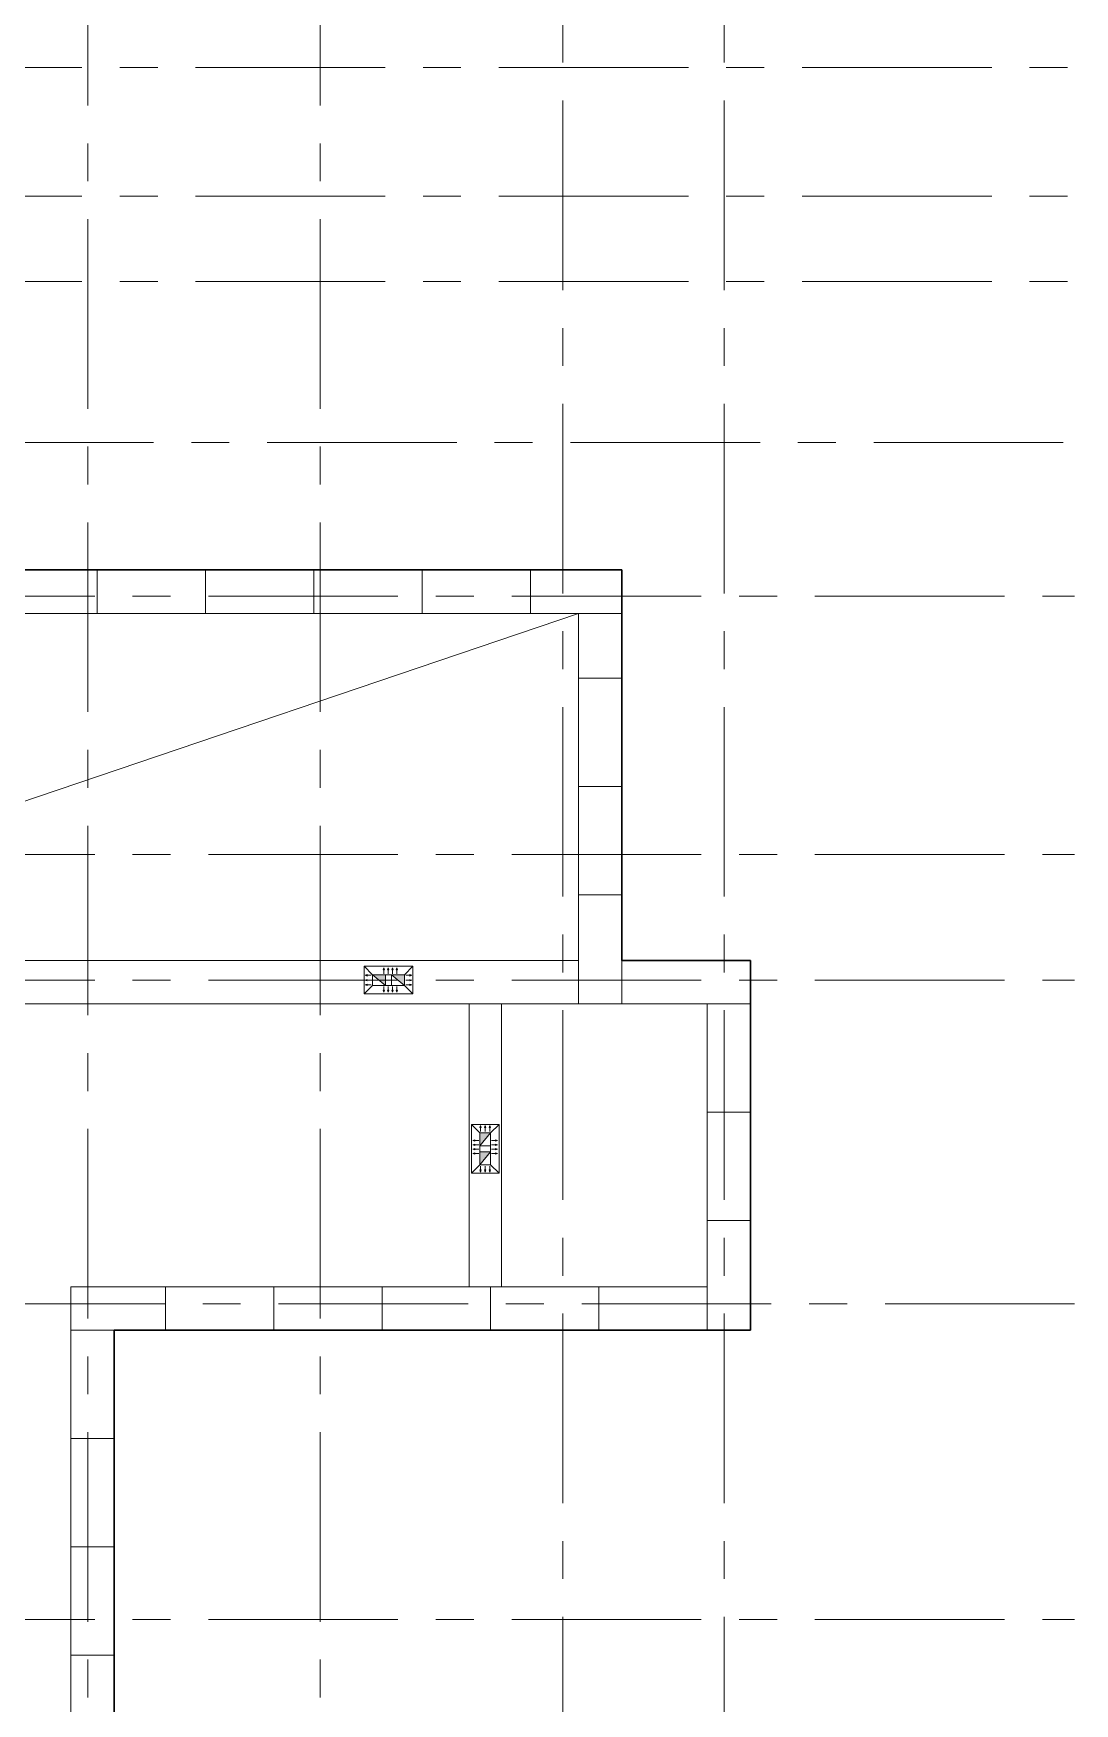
# Model space of a CAD drawing. Header units: millimetres. Extents: x -689206 to 4969298, y -1019800 to 703299.
# Drawn here: x 559298 to 571506, y -628277 to -608692 of the extents above; entities that cross this region are included whole.
import ezdxf

# ---------------------------------------------------------------- set-up
doc = ezdxf.new("R2010")
doc.units = ezdxf.units.MM
doc.linetypes.add('JIS_02_4.0', pattern=[5.5, 4, -1.5])
doc.linetypes.add('осеваяX2', pattern=[101.6, 63.5, -12.7, 12.7, -12.7])
doc.layers.add('кровля', color=211, linetype='Continuous')
doc.layers.add('четотам', color=7, linetype='Continuous')
for name, color, linetype, lineweight in [('несущие', 7, 'Continuous', 30), ('РАЗМЕРЫ', 7, 'Continuous', 9), ('сваи', 7, 'JIS_02_4.0', 30), ('стены', 7, 'Continuous', 20)]:
    doc.layers.add(name, color=color, linetype=linetype, lineweight=lineweight)

msp = doc.modelspace()

# ---------------------------------------------------------------- hatches: boundary and pattern name
at = {"layer": 'кровля', "lineweight": 15}
h = msp.add_hatch(color=7, dxfattribs=at)
h.dxf.hatch_style = 1
h.paths.add_polyline_path([(563406.9, -619672), (563415, -619672), (563406.9, -619648.3)])
h.paths.add_polyline_path([(563398.7, -619672), (563406.9, -619672), (563406.9, -619648.3)])
h = msp.add_hatch(color=7, dxfattribs=at)
h.dxf.hatch_style = 1
h.paths.add_polyline_path([(563458.1, -619648.3), (563450, -619672), (563458.1, -619672)])
h.paths.add_polyline_path([(563458.1, -619648.3), (563458.1, -619672), (563466.2, -619672)])
h = msp.add_hatch(color=7, dxfattribs=at)
h.dxf.hatch_style = 1
h.paths.add_polyline_path([(563509.4, -619648.3), (563501.2, -619672), (563509.4, -619672)])
h.paths.add_polyline_path([(563509.4, -619648.3), (563509.4, -619672), (563517.5, -619672)])
h = msp.add_hatch(color=7, dxfattribs=at)
h.dxf.hatch_style = 1
h.paths.add_polyline_path([(563559.1, -619648.3), (563551, -619672), (563559.1, -619672)])
h.paths.add_polyline_path([(563559.1, -619648.3), (563559.1, -619672), (563567.3, -619672)])
h = msp.add_hatch(color=7, dxfattribs=at)
h.dxf.hatch_style = 1
h.paths.add_polyline_path([(563189.6, -619737), (563213.2, -619745.2), (563213.2, -619737)])
h.paths.add_polyline_path([(563189.6, -619737), (563213.2, -619737), (563213.2, -619728.9)])
h = msp.add_hatch(color=7, dxfattribs=at)
h.dxf.hatch_style = 1
h.paths.add_polyline_path([(563189.6, -619792.3), (563213.2, -619800.5), (563213.2, -619792.3)])
h.paths.add_polyline_path([(563189.6, -619792.3), (563213.2, -619792.3), (563213.2, -619784.2)])
h = msp.add_hatch(color=7, dxfattribs=at)
h.dxf.hatch_style = 1
h.paths.add_polyline_path([(563213.2, -619847.6), (563213.2, -619839.5), (563189.6, -619847.6)])
h.paths.add_polyline_path([(563213.2, -619855.7), (563213.2, -619847.6), (563189.6, -619847.6)])
h = msp.add_hatch(color=7, dxfattribs=at)
h.dxf.hatch_style = 1
h.paths.add_polyline_path([(563709.8, -619737), (563709.8, -619745.2), (563733.5, -619737)])
h.paths.add_polyline_path([(563709.8, -619728.9), (563709.8, -619737), (563733.5, -619737)])
h = msp.add_hatch(color=7, dxfattribs=at)
h.dxf.hatch_style = 1
h.paths.add_polyline_path([(563709.8, -619792.3), (563709.8, -619800.5), (563733.5, -619792.3)])
h.paths.add_polyline_path([(563709.8, -619784.2), (563709.8, -619792.3), (563733.5, -619792.3)])
h = msp.add_hatch(color=7, dxfattribs=at)
h.dxf.hatch_style = 1
h.paths.add_polyline_path([(563733.5, -619847.6), (563709.8, -619839.5), (563709.8, -619847.6)])
h.paths.add_polyline_path([(563733.5, -619847.6), (563709.8, -619847.6), (563709.8, -619855.7)])
h = msp.add_hatch(color=7, dxfattribs=at)
h.dxf.hatch_style = 1
h.paths.add_polyline_path([(563406.9, -619936.3), (563415, -619912.7), (563406.9, -619912.7)])
h.paths.add_polyline_path([(563406.9, -619936.3), (563406.9, -619912.7), (563398.7, -619912.7)])
h = msp.add_hatch(color=7, dxfattribs=at)
h.dxf.hatch_style = 1
h.paths.add_polyline_path([(563458.1, -619912.7), (563450, -619912.7), (563458.1, -619936.3)])
h.paths.add_polyline_path([(563466.2, -619912.7), (563458.1, -619912.7), (563458.1, -619936.3)])
h = msp.add_hatch(color=7, dxfattribs=at)
h.dxf.hatch_style = 1
h.paths.add_polyline_path([(563509.4, -619912.7), (563501.2, -619912.7), (563509.4, -619936.3)])
h.paths.add_polyline_path([(563517.5, -619912.7), (563509.4, -619912.7), (563509.4, -619936.3)])
h = msp.add_hatch(color=7, dxfattribs=at)
h.dxf.hatch_style = 1
h.paths.add_polyline_path([(563559.1, -619912.7), (563551, -619912.7), (563559.1, -619936.3)])
h.paths.add_polyline_path([(563567.3, -619912.7), (563559.1, -619912.7), (563559.1, -619936.3)])
h = msp.add_hatch(color=7, dxfattribs=at)
h.dxf.hatch_style = 1
h.paths.add_polyline_path([(564540.1, -621523.1), (564548.2, -621523.1), (564540.1, -621499.5)])
h.paths.add_polyline_path([(564531.9, -621523.1), (564540.1, -621523.1), (564540.1, -621499.5)])
h = msp.add_hatch(color=7, dxfattribs=at)
h.dxf.hatch_style = 1
h.paths.add_polyline_path([(564595.3, -621523.1), (564603.5, -621523.1), (564595.3, -621499.5)])
h.paths.add_polyline_path([(564587.2, -621523.1), (564595.3, -621523.1), (564595.3, -621499.5)])
h = msp.add_hatch(color=7, dxfattribs=at)
h.dxf.hatch_style = 1
h.paths.add_polyline_path([(564650.6, -621499.5), (564642.5, -621523.1), (564650.6, -621523.1)])
h.paths.add_polyline_path([(564650.6, -621499.5), (564650.6, -621523.1), (564658.8, -621523.1)])
h = msp.add_hatch(color=7, dxfattribs=at)
h.dxf.hatch_style = 1
h.paths.add_polyline_path([(564451.4, -621673.8), (564475, -621681.9), (564475, -621673.8)])
h.paths.add_polyline_path([(564451.4, -621673.8), (564475, -621673.8), (564475, -621665.6)])
h = msp.add_hatch(color=7, dxfattribs=at)
h.dxf.hatch_style = 1
h.paths.add_polyline_path([(564451.4, -621723.6), (564475, -621731.7), (564475, -621723.6)])
h.paths.add_polyline_path([(564451.4, -621723.6), (564475, -621723.6), (564475, -621715.4)])
h = msp.add_hatch(color=7, dxfattribs=at)
h.dxf.hatch_style = 1
h.paths.add_polyline_path([(564451.4, -621774.8), (564475, -621783), (564475, -621774.8)])
h.paths.add_polyline_path([(564451.4, -621774.8), (564475, -621774.8), (564475, -621766.7)])
h = msp.add_hatch(color=7, dxfattribs=at)
h.dxf.hatch_style = 1
h.paths.add_polyline_path([(564475, -621826.1), (564475, -621817.9), (564451.4, -621826.1)])
h.paths.add_polyline_path([(564475, -621834.2), (564475, -621826.1), (564451.4, -621826.1)])
h = msp.add_hatch(color=7, dxfattribs=at)
h.dxf.hatch_style = 1
h.paths.add_polyline_path([(564715.7, -621673.8), (564715.7, -621681.9), (564739.3, -621673.8)])
h.paths.add_polyline_path([(564715.7, -621665.6), (564715.7, -621673.8), (564739.3, -621673.8)])
h = msp.add_hatch(color=7, dxfattribs=at)
h.dxf.hatch_style = 1
h.paths.add_polyline_path([(564715.7, -621723.6), (564715.7, -621731.7), (564739.3, -621723.6)])
h.paths.add_polyline_path([(564715.7, -621715.4), (564715.7, -621723.6), (564739.3, -621723.6)])
h = msp.add_hatch(color=7, dxfattribs=at)
h.dxf.hatch_style = 1
h.paths.add_polyline_path([(564715.7, -621774.8), (564715.7, -621783), (564739.3, -621774.8)])
h.paths.add_polyline_path([(564715.7, -621766.7), (564715.7, -621774.8), (564739.3, -621774.8)])
h = msp.add_hatch(color=7, dxfattribs=at)
h.dxf.hatch_style = 1
h.paths.add_polyline_path([(564739.3, -621826.1), (564715.7, -621817.9), (564715.7, -621826.1)])
h.paths.add_polyline_path([(564739.3, -621826.1), (564715.7, -621826.1), (564715.7, -621834.2)])
h = msp.add_hatch(color=7, dxfattribs=at)
h.dxf.hatch_style = 1
h.paths.add_polyline_path([(564540.1, -622043.4), (564548.2, -622019.7), (564540.1, -622019.7)])
h.paths.add_polyline_path([(564540.1, -622043.4), (564540.1, -622019.7), (564531.9, -622019.7)])
h = msp.add_hatch(color=7, dxfattribs=at)
h.dxf.hatch_style = 1
h.paths.add_polyline_path([(564595.3, -622043.4), (564603.5, -622019.7), (564595.3, -622019.7)])
h.paths.add_polyline_path([(564595.3, -622043.4), (564595.3, -622019.7), (564587.2, -622019.7)])
h = msp.add_hatch(color=7, dxfattribs=at)
h.dxf.hatch_style = 1
h.paths.add_polyline_path([(564650.6, -622019.7), (564642.5, -622019.7), (564650.6, -622043.4)])
h.paths.add_polyline_path([(564658.8, -622019.7), (564650.6, -622019.7), (564650.6, -622043.4)])
at = {"layer": 'РАЗМЕРЫ', "lineweight": 20, "ltscale": 150}
h = msp.add_hatch(color=256, dxfattribs=at)
h.dxf.hatch_style = 1
h.paths.add_polyline_path([(563648.4, -619854.8), (563648.4, -619729.8), (563498.4, -619729.8)])
h.paths.add_polyline_path([(563424.6, -619854.8), (563424.6, -619729.8), (563274.6, -619729.8)])
h = msp.add_hatch(color=256, dxfattribs=at)
h.dxf.hatch_style = 1
h.paths.add_polyline_path([(564657.8, -621584.5), (564532.8, -621584.5), (564532.8, -621734.5)])
h.paths.add_polyline_path([(564657.8, -621808.3), (564532.8, -621808.3), (564532.8, -621958.3)])

# ---------------------------------------------------------------- linework, layer by layer
at = {"layer": 'кровля', "color": 7, "lineweight": 15}
for p, q in [((563274.6, -619729.8), (563174.6, -619629.8)), ((563406.9, -619648.3), (563398.7, -619672)), ((563406.9, -619718.3), (563406.9, -619648.3)), ((563406.9, -619648.3), (563415, -619672)), ((563458.1, -619648.3), (563450, -619672)), ((563458.1, -619718.3), (563458.1, -619648.3)), ((563458.1, -619648.3), (563466.2, -619672)), ((563509.4, -619648.3), (563501.2, -619672)), ((563509.4, -619718.3), (563509.4, -619648.3)), ((563509.4, -619648.3), (563517.5, -619672)), ((563559.1, -619648.3), (563551, -619672)), ((563559.1, -619718.3), (563559.1, -619648.3)), ((563559.1, -619648.3), (563567.3, -619672)), ((563648.4, -619729.8), (563748.4, -619629.8)), ((563274.6, -619854.8), (563174.6, -619954.8)), ((563189.6, -619737), (563213.2, -619728.9)), ((563259.6, -619737), (563189.6, -619737)), ((563189.6, -619737), (563213.2, -619745.2)), ((563189.6, -619792.3), (563213.2, -619784.2)), ((563259.6, -619792.3), (563189.6, -619792.3)), ((563189.6, -619792.3), (563213.2, -619800.5)), ((563189.6, -619847.6), (563213.2, -619839.5)), ((563259.6, -619847.6), (563189.6, -619847.6)), ((563189.6, -619847.6), (563213.2, -619855.7)), ((563213.2, -619728.9), (563213.2, -619737)), ((563213.2, -619745.2), (563213.2, -619737)), ((563213.2, -619839.5), (563213.2, -619847.6)), ((563213.2, -619855.7), (563213.2, -619847.6)), ((563398.7, -619672), (563406.9, -619672)), ((563415, -619672), (563406.9, -619672)), ((563450, -619672), (563458.1, -619672)), ((563466.2, -619672), (563458.1, -619672)), ((563501.2, -619672), (563509.4, -619672)), ((563517.5, -619672), (563509.4, -619672)), ((563551, -619672), (563559.1, -619672)), ((563567.3, -619672), (563559.1, -619672)), ((563648.4, -619854.8), (563748.4, -619954.8)), ((563663.5, -619737), (563733.5, -619737)), ((563663.5, -619792.3), (563733.5, -619792.3)), ((563663.5, -619847.6), (563733.5, -619847.6)), ((563733.5, -619737), (563709.8, -619728.9)), ((563709.8, -619728.9), (563709.8, -619737)), ((563733.5, -619737), (563709.8, -619745.2)), ((563709.8, -619745.2), (563709.8, -619737)), ((563709.8, -619784.2), (563709.8, -619792.3)), ((563733.5, -619792.3), (563709.8, -619800.5)), ((563733.5, -619847.6), (563709.8, -619839.5)), ((563709.8, -619839.5), (563709.8, -619847.6)), ((563733.5, -619847.6), (563709.8, -619855.7)), ((563709.8, -619855.7), (563709.8, -619847.6)), ((563406.9, -619936.3), (563398.7, -619912.7)), ((563398.7, -619912.7), (563406.9, -619912.7)), ((563406.9, -619866.3), (563406.9, -619936.3)), ((563406.9, -619936.3), (563415, -619912.7)), ((563415, -619912.7), (563406.9, -619912.7)), ((563458.1, -619936.3), (563450, -619912.7)), ((563450, -619912.7), (563458.1, -619912.7)), ((563458.1, -619866.3), (563458.1, -619936.3)), ((563458.1, -619936.3), (563466.2, -619912.7)), ((563466.2, -619912.7), (563458.1, -619912.7)), ((563509.4, -619936.3), (563501.2, -619912.7)), ((563501.2, -619912.7), (563509.4, -619912.7)), ((563509.4, -619866.3), (563509.4, -619936.3)), ((563509.4, -619936.3), (563517.5, -619912.7)), ((563517.5, -619912.7), (563509.4, -619912.7)), ((563559.1, -619936.3), (563551, -619912.7)), ((563551, -619912.7), (563559.1, -619912.7)), ((563559.1, -619866.3), (563559.1, -619936.3)), ((563559.1, -619936.3), (563567.3, -619912.7)), ((563567.3, -619912.7), (563559.1, -619912.7)), ((564532.8, -621584.5), (564432.8, -621484.5)), ((564540.1, -621499.5), (564531.9, -621523.1)), ((564531.9, -621523.1), (564540.1, -621523.1)), ((564540.1, -621569.5), (564540.1, -621499.5)), ((564540.1, -621499.5), (564548.2, -621523.1)), ((564548.2, -621523.1), (564540.1, -621523.1)), ((564595.3, -621499.5), (564587.2, -621523.1)), ((564587.2, -621523.1), (564595.3, -621523.1)), ((564595.3, -621569.5), (564595.3, -621499.5)), ((564595.3, -621499.5), (564603.5, -621523.1)), ((564603.5, -621523.1), (564595.3, -621523.1)), ((564650.6, -621499.5), (564642.5, -621523.1)), ((564642.5, -621523.1), (564650.6, -621523.1)), ((564650.6, -621569.5), (564650.6, -621499.5)), ((564650.6, -621499.5), (564658.8, -621523.1)), ((564658.8, -621523.1), (564650.6, -621523.1)), ((564657.8, -621584.5), (564757.8, -621484.5)), ((564451.4, -621673.8), (564475, -621665.6)), ((564521.4, -621673.8), (564451.4, -621673.8)), ((564451.4, -621673.8), (564475, -621681.9)), ((564451.4, -621723.6), (564475, -621715.4)), ((564521.4, -621723.6), (564451.4, -621723.6)), ((564451.4, -621723.6), (564475, -621731.7)), ((564451.4, -621774.8), (564475, -621766.7)), ((564521.4, -621774.8), (564451.4, -621774.8)), ((564451.4, -621774.8), (564475, -621783)), ((564451.4, -621826.1), (564475, -621817.9)), ((564475, -621665.6), (564475, -621673.8)), ((564475, -621681.9), (564475, -621673.8)), ((564475, -621715.4), (564475, -621723.6)), ((564475, -621731.7), (564475, -621723.6)), ((564475, -621766.7), (564475, -621774.8)), ((564475, -621783), (564475, -621774.8)), ((564475, -621817.9), (564475, -621826.1)), ((564669.3, -621673.8), (564739.3, -621673.8)), ((564669.3, -621723.6), (564739.3, -621723.6)), ((564669.3, -621774.8), (564739.3, -621774.8)), ((564739.3, -621673.8), (564715.7, -621665.6)), ((564715.7, -621665.6), (564715.7, -621673.8)), ((564739.3, -621673.8), (564715.7, -621681.9)), ((564715.7, -621681.9), (564715.7, -621673.8)), ((564739.3, -621723.6), (564715.7, -621715.4)), ((564715.7, -621715.4), (564715.7, -621723.6)), ((564739.3, -621723.6), (564715.7, -621731.7)), ((564715.7, -621731.7), (564715.7, -621723.6)), ((564739.3, -621774.8), (564715.7, -621766.7)), ((564715.7, -621766.7), (564715.7, -621774.8)), ((564739.3, -621774.8), (564715.7, -621783)), ((564715.7, -621783), (564715.7, -621774.8)), ((564739.3, -621826.1), (564715.7, -621817.9)), ((564715.7, -621817.9), (564715.7, -621826.1)), ((564532.8, -621958.3), (564432.8, -622058.3)), ((564521.4, -621826.1), (564451.4, -621826.1)), ((564451.4, -621826.1), (564475, -621834.2)), ((564475, -621834.2), (564475, -621826.1)), ((564540.1, -621973.4), (564540.1, -622043.4)), ((564595.3, -621973.4), (564595.3, -622043.4)), ((564650.6, -621973.4), (564650.6, -622043.4)), ((564657.8, -621958.3), (564757.8, -622058.3)), ((564669.3, -621826.1), (564739.3, -621826.1)), ((564739.3, -621826.1), (564715.7, -621834.2)), ((564715.7, -621834.2), (564715.7, -621826.1)), ((564540.1, -622043.4), (564531.9, -622019.7)), ((564531.9, -622019.7), (564540.1, -622019.7)), ((564540.1, -622043.4), (564548.2, -622019.7)), ((564548.2, -622019.7), (564540.1, -622019.7)), ((564595.3, -622043.4), (564587.2, -622019.7)), ((564587.2, -622019.7), (564595.3, -622019.7)), ((564595.3, -622043.4), (564603.5, -622019.7)), ((564603.5, -622019.7), (564595.3, -622019.7)), ((564650.6, -622043.4), (564642.5, -622019.7)), ((564642.5, -622019.7), (564650.6, -622019.7)), ((564650.6, -622043.4), (564658.8, -622019.7)), ((564658.8, -622019.7), (564650.6, -622019.7))]:
    msp.add_line(p, q, dxfattribs=at)
for points in [[(563748.4, -619629.8), (563748.4, -619954.8), (563174.6, -619954.8), (563174.6, -619629.8)], [(563648.4, -619729.8), (563648.4, -619854.8), (563274.6, -619854.8), (563274.6, -619729.8)], [(564432.8, -621484.5), (564757.8, -621484.5), (564757.8, -622058.3), (564432.8, -622058.3)], [(564532.8, -621584.5), (564657.8, -621584.5), (564657.8, -621958.3), (564532.8, -621958.3)]]:
    msp.add_lwpolyline(points, close=True, dxfattribs=at)
at = {"layer": 'несущие', "lineweight": 20}
for p, q in [((564407.6, -620071.9), (564407.6, -623389)), ((564787.6, -620071.9), (564787.6, -623389))]:
    msp.add_line(p, q, dxfattribs=at)
at = {"layer": 'РАЗМЕРЫ', "linetype": 'осеваяX2', "lineweight": 5, "ltscale": 35}
for p, q in [((559936.3, -655764.7), (559936.3, -605923.3)), ((562658.7, -655764.7), (562658.7, -605923.3)), ((567397.9, -605923.3), (567397.9, -655764.7)), ((504303.7, -609090.9), (571506.4, -609092)), ((571373.7, -613490.3), (504303.7, -613490.3)), ((571506.4, -623590.3), (504453.7, -623590.3))]:
    msp.add_line(p, q, dxfattribs=at)
at = {"layer": 'РАЗМЕРЫ', "lineweight": 20, "ltscale": 150}
for p, q in [((560045.4, -615492.3), (560045.4, -614982.3)), ((561315.4, -615492.3), (561315.4, -614982.3)), ((562585.4, -615492.3), (562585.4, -614982.3)), ((563855.4, -615492.3), (563855.4, -614982.3)), ((565125.4, -615492.3), (565125.4, -614982.3)), ((566201.4, -616252.3), (565690.2, -616252.3)), ((566201.4, -617522.3), (565690.2, -617522.3)), ((566198.7, -618792.3), (565687.6, -618792.3)), ((553185.5, -619561.9), (565687.6, -619561.9)), ((566197.6, -619561.9), (566197.6, -620071.9)), ((553695.4, -620071.9), (565687.6, -620071.8)), ((565687.6, -620071.9), (567197.6, -620071.9)), ((567197.6, -620071.9), (567707.6, -620071.9)), ((567197.6, -621341.9), (567707.6, -621341.9)), ((567197.6, -622611.9), (567707.6, -622611.9)), ((567197.6, -622611.9), (567197.6, -623899)), ((560847.6, -623389), (560847.6, -623899)), ((562117.6, -623389), (562117.6, -623899)), ((563387.6, -623389), (563387.6, -623899)), ((564657.6, -623389), (564657.6, -623899)), ((565927.6, -623389), (565927.6, -623899)), ((560847.6, -623899), (559736.3, -623899)), ((560246.3, -625169), (559736.3, -625169)), ((560246.3, -626439), (559736.3, -626439)), ((560246.3, -627709), (559736.3, -627709))]:
    msp.add_line(p, q, dxfattribs=at)
at = {"layer": 'сваи', "lineweight": 20, "ltscale": 15000}
msp.add_line((553695.4, -619561.9), (565687.6, -615492.3), dxfattribs=at)
at = {"layer": 'стены', "linetype": 'осеваяX2', "lineweight": 5, "ltscale": 35}
for p, q in [((565506.4, -605923.3), (565506.4, -655764.7)), ((504303.7, -610600.3), (571506.4, -610600.3)), ((504303.7, -611600.3), (571506.4, -611600.3)), ((504453.7, -615292.3), (571506.4, -615292.3)), ((504453.7, -618319.8), (571506.4, -618319.8)), ((504453.7, -619792.3), (571506.4, -619792.3)), ((504453.7, -627292.3), (571506.4, -627292.3))]:
    msp.add_line(p, q, dxfattribs=at)
at = {"layer": 'стены', "lineweight": 30}
for p, q in [((562968.4, -614982.3), (553185.4, -614982.3)), ((566197.6, -614982.3), (562968.4, -614982.3)), ((566197.6, -614982.3), (566197.6, -619561.9)), ((566197.6, -619561.9), (567707.6, -619561.9)), ((567707.6, -619561.9), (567707.6, -623899)), ((560246.3, -623899), (562968.4, -623899)), ((560246.3, -623899), (560246.3, -631119)), ((562968.4, -623899), (565687.6, -623899)), ((565687.6, -623899), (566197.6, -623899)), ((567707.6, -623899), (566197.6, -623899))]:
    msp.add_line(p, q, dxfattribs=at)
at = {"layer": 'стены', "lineweight": 20}
for p, q in [((553695.4, -615492.3), (565687.6, -615492.3)), ((553695.4, -615492.3), (566197.6, -615492.3)), ((565687.6, -620071.9), (565687.6, -615492.3)), ((567197.6, -620071.9), (567197.6, -623389)), ((559736.3, -631119), (559736.3, -623389)), ((559736.3, -623389), (564407.6, -623389)), ((564407.6, -623389), (567197.6, -623389))]:
    msp.add_line(p, q, dxfattribs=at)
at = {"layer": 'четотам', "color": 7, "lineweight": 15}
for points in [[(563274.6, -619729.8), (563424.6, -619729.8), (563424.6, -619854.8), (563274.6, -619854.8), (563274.6, -619729.8), (563424.6, -619854.8)], [(563498.4, -619729.8), (563648.4, -619729.8), (563648.4, -619854.8), (563498.4, -619854.8), (563498.4, -619729.8), (563648.4, -619854.8)], [(564532.8, -621734.5), (564532.8, -621584.5), (564657.8, -621584.5), (564657.8, -621734.5), (564532.8, -621734.5), (564657.8, -621584.5)], [(564532.8, -621958.3), (564532.8, -621808.3), (564657.8, -621808.3), (564657.8, -621958.3), (564532.8, -621958.3), (564657.8, -621808.3)]]:
    msp.add_lwpolyline(points, dxfattribs=at)

doc.saveas('drawing.dxf')
